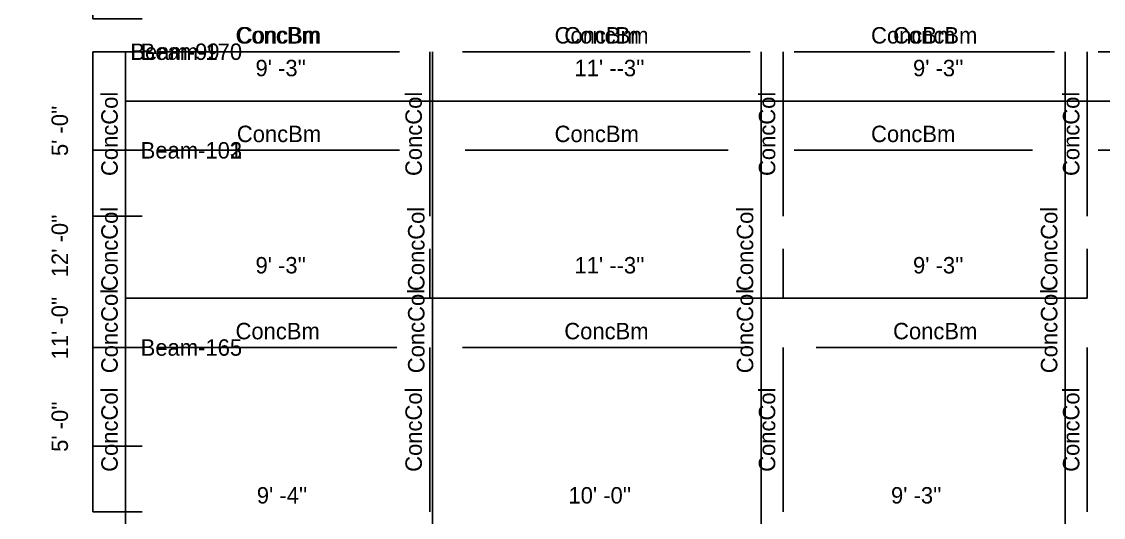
# Model space of a CAD drawing. Extents: x -38 to 2998, y -195 to 11529.
# Drawn here: x -38 to 356.9, y 3286 to 3467 of the extents above; entities that cross this region are included whole.
import ezdxf
from ezdxf.enums import TextEntityAlignment as Align

# ---------------------------------------------------------------- set-up
doc = ezdxf.new("R2010")
doc.units = 0
doc.header["$MEASUREMENT"] = 0
doc.layers.get('0').update_dxf_attribs({"linetype": 'CONTINUOUS'})
for name, color, linetype in [('CENTERLINES', 7, 'CONTINUOUS'), ('DIMENSIONS', 4, 'CONTINUOUS'), ('TEXT', 5, 'CONTINUOUS')]:
    doc.layers.add(name, color=color, linetype=linetype)
doc.dimstyles.get("Standard").update_dxf_attribs({"dimtxt": 0.18, "dimasz": 0.18, "dimexe": 0.18, "dimexo": 0.0625, "dimgap": 0.09, "dimtad": 0, "dimtih": 1, "dimtoh": 1, "dimdec": 4, "dimzin": 0, "dimtxsty": 'STANDARD', "dimcen": 0.09, "dimazin": 3, "dimtfac": 1, "dimtdec": 4, "dimtofl": 0, "dimtmove": 0, "dimatfit": 3, "dimtolj": 1, "dimtzin": 0})

# ---------------------------------------------------------------- blocks, each defined once
blk = doc.blocks.new('*D7784')
at = {"color": 1, "linetype": 'BYBLOCK'}
for points in [[(4.77, 3286.77), (3.71, 3285.71), (-3.71, 3278.29), (-4.77, 3277.23)], [(116.73, 3286.77), (115.67, 3285.71), (108.25, 3278.29), (107.19, 3277.23)]]:
    blk.add_solid(points, dxfattribs=at)
at = {"layer": 'DIMENSIONS', "color": 9, "linetype": 'BYBLOCK'}
for p, q in [((0, 3282), (0, 3300)), ((111.96, 3282), (111.96, 3300))]:
    blk.add_line(p, q, dxfattribs=at)
at = {"layer": 'DIMENSIONS', "color": 0, "linetype": 'BYBLOCK'}
blk.add_line((0, 3282), (111.96, 3282), dxfattribs=at)
at = {"layer": 'DIMENSIONS', "color": 0, "linetype": 'BYBLOCK', "insert": (55.98, 3294), "char_height": 6, "attachment_point": 5}
blk.add_mtext("\\A1; 9' -4''", dxfattribs=at)
blk = doc.blocks.new('*D7785')
at = {"color": 1, "linetype": 'BYBLOCK'}
for points in [[(116.73, 3286.77), (115.67, 3285.71), (108.25, 3278.29), (107.19, 3277.23)], [(236.73, 3286.77), (235.67, 3285.71), (228.25, 3278.29), (227.19, 3277.23)]]:
    blk.add_solid(points, dxfattribs=at)
at = {"layer": 'DIMENSIONS', "color": 9, "linetype": 'BYBLOCK'}
for p, q in [((111.96, 3282), (111.96, 3300)), ((231.96, 3282), (231.96, 3300))]:
    blk.add_line(p, q, dxfattribs=at)
at = {"layer": 'DIMENSIONS', "color": 0, "linetype": 'BYBLOCK'}
blk.add_line((111.96, 3282), (231.96, 3282), dxfattribs=at)
at = {"layer": 'DIMENSIONS', "color": 0, "linetype": 'BYBLOCK', "insert": (171.96, 3294), "char_height": 6, "attachment_point": 5}
blk.add_mtext("\\A1; 10' -0''", dxfattribs=at)
blk = doc.blocks.new('*D7786')
at = {"color": 1, "linetype": 'BYBLOCK'}
for points in [[(236.73, 3286.77), (235.67, 3285.71), (228.25, 3278.29), (227.19, 3277.23)], [(347.73, 3286.77), (346.67, 3285.71), (339.25, 3278.29), (338.19, 3277.23)]]:
    blk.add_solid(points, dxfattribs=at)
at = {"layer": 'DIMENSIONS', "color": 9, "linetype": 'BYBLOCK'}
for p, q in [((231.96, 3282), (231.96, 3300)), ((342.96, 3282), (342.96, 3300))]:
    blk.add_line(p, q, dxfattribs=at)
at = {"layer": 'DIMENSIONS', "color": 0, "linetype": 'BYBLOCK'}
blk.add_line((231.96, 3282), (342.96, 3282), dxfattribs=at)
at = {"layer": 'DIMENSIONS', "color": 0, "linetype": 'BYBLOCK', "insert": (287.46, 3294), "char_height": 6, "attachment_point": 5}
blk.add_mtext("\\A1; 9' -3''", dxfattribs=at)
blk = doc.blocks.new('*D7787')
at = {"color": 1, "linetype": 'BYBLOCK'}
for points in [[(347.73, 3286.77), (346.67, 3285.71), (339.25, 3278.29), (338.19, 3277.23)], [(407.73, 3286.77), (406.67, 3285.71), (399.25, 3278.29), (398.19, 3277.23)]]:
    blk.add_solid(points, dxfattribs=at)
at = {"layer": 'DIMENSIONS', "color": 9, "linetype": 'BYBLOCK'}
for p, q in [((342.96, 3282), (342.96, 3300)), ((402.96, 3282), (402.96, 3300))]:
    blk.add_line(p, q, dxfattribs=at)
at = {"layer": 'DIMENSIONS', "color": 0, "linetype": 'BYBLOCK'}
blk.add_line((342.96, 3282), (402.96, 3282), dxfattribs=at)
at = {"layer": 'DIMENSIONS', "color": 0, "linetype": 'BYBLOCK', "insert": (372.96, 3294), "char_height": 6, "attachment_point": 5}
blk.add_mtext("\\A1; 5' -0''", dxfattribs=at)
blk = doc.blocks.new('*D7804')
at = {"color": 1, "linetype": 'BYBLOCK'}
for points in [[(-8.29, 3452.29), (-7.23, 3451.23), (-16.77, 3460.77), (-15.71, 3459.71)], [(-8.29, 3308.29), (-7.23, 3307.23), (-16.77, 3316.77), (-15.71, 3315.71)]]:
    blk.add_solid(points, dxfattribs=at)
at = {"layer": 'DIMENSIONS', "color": 9, "linetype": 'BYBLOCK'}
for p, q in [((-12, 3456), (6, 3456)), ((-12, 3312), (6, 3312))]:
    blk.add_line(p, q, dxfattribs=at)
at = {"layer": 'DIMENSIONS', "color": 0, "linetype": 'BYBLOCK'}
blk.add_line((-12, 3312), (-12, 3456), dxfattribs=at)
at = {"layer": 'DIMENSIONS', "color": 0, "linetype": 'BYBLOCK', "insert": (-24, 3384), "char_height": 6, "attachment_point": 5, "rotation": 90}
blk.add_mtext("\\A1; 12' -0''", dxfattribs=at)
blk = doc.blocks.new('*D7805')
at = {"color": 1, "linetype": 'BYBLOCK'}
for points in [[(4.77, 3478.77), (3.71, 3477.71), (-3.71, 3470.29), (-4.77, 3469.23)], [(116.73, 3478.77), (115.67, 3477.71), (108.25, 3470.29), (107.19, 3469.23)]]:
    blk.add_solid(points, dxfattribs=at)
at = {"layer": 'DIMENSIONS', "color": 9, "linetype": 'BYBLOCK'}
for p, q in [((0, 3474), (0, 3492)), ((111.96, 3474), (111.96, 3492))]:
    blk.add_line(p, q, dxfattribs=at)
at = {"layer": 'DIMENSIONS', "color": 0, "linetype": 'BYBLOCK'}
blk.add_line((0, 3474), (111.96, 3474), dxfattribs=at)
at = {"layer": 'DIMENSIONS', "color": 0, "linetype": 'BYBLOCK', "insert": (55.98, 3486), "char_height": 6, "attachment_point": 5}
blk.add_mtext("\\A1; 9' -4''", dxfattribs=at)
blk = doc.blocks.new('*D7806')
at = {"color": 1, "linetype": 'BYBLOCK'}
for points in [[(116.73, 3478.77), (115.67, 3477.71), (108.25, 3470.29), (107.19, 3469.23)], [(236.73, 3478.77), (235.67, 3477.71), (228.25, 3470.29), (227.19, 3469.23)]]:
    blk.add_solid(points, dxfattribs=at)
at = {"layer": 'DIMENSIONS', "color": 9, "linetype": 'BYBLOCK'}
for p, q in [((111.96, 3474), (111.96, 3492)), ((231.96, 3474), (231.96, 3492))]:
    blk.add_line(p, q, dxfattribs=at)
at = {"layer": 'DIMENSIONS', "color": 0, "linetype": 'BYBLOCK'}
blk.add_line((111.96, 3474), (231.96, 3474), dxfattribs=at)
at = {"layer": 'DIMENSIONS', "color": 0, "linetype": 'BYBLOCK', "insert": (171.96, 3486), "char_height": 6, "attachment_point": 5}
blk.add_mtext("\\A1; 10' -0''", dxfattribs=at)
blk = doc.blocks.new('*D7807')
at = {"color": 1, "linetype": 'BYBLOCK'}
for points in [[(236.73, 3478.77), (235.67, 3477.71), (228.25, 3470.29), (227.19, 3469.23)], [(347.73, 3478.77), (346.67, 3477.71), (339.25, 3470.29), (338.19, 3469.23)]]:
    blk.add_solid(points, dxfattribs=at)
at = {"layer": 'DIMENSIONS', "color": 9, "linetype": 'BYBLOCK'}
for p, q in [((231.96, 3474), (231.96, 3492)), ((342.96, 3474), (342.96, 3492))]:
    blk.add_line(p, q, dxfattribs=at)
at = {"layer": 'DIMENSIONS', "color": 0, "linetype": 'BYBLOCK'}
blk.add_line((231.96, 3474), (342.96, 3474), dxfattribs=at)
at = {"layer": 'DIMENSIONS', "color": 0, "linetype": 'BYBLOCK', "insert": (287.46, 3486), "char_height": 6, "attachment_point": 5}
blk.add_mtext("\\A1; 9' -3''", dxfattribs=at)
blk = doc.blocks.new('*D7808')
at = {"color": 1, "linetype": 'BYBLOCK'}
for points in [[(347.73, 3478.77), (346.67, 3477.71), (339.25, 3470.29), (338.19, 3469.23)], [(407.73, 3478.77), (406.67, 3477.71), (399.25, 3470.29), (398.19, 3469.23)]]:
    blk.add_solid(points, dxfattribs=at)
at = {"layer": 'DIMENSIONS', "color": 9, "linetype": 'BYBLOCK'}
for p, q in [((342.96, 3474), (342.96, 3492)), ((402.96, 3474), (402.96, 3492))]:
    blk.add_line(p, q, dxfattribs=at)
at = {"layer": 'DIMENSIONS', "color": 0, "linetype": 'BYBLOCK'}
blk.add_line((342.96, 3474), (402.96, 3474), dxfattribs=at)
at = {"layer": 'DIMENSIONS', "color": 0, "linetype": 'BYBLOCK', "insert": (372.96, 3486), "char_height": 6, "attachment_point": 5}
blk.add_mtext("\\A1; 5' -0''", dxfattribs=at)
blk = doc.blocks.new('*D8295')
at = {"color": 1, "linetype": 'BYBLOCK'}
for points in [[(-8.29, 3416.29), (-7.23, 3415.23), (-16.77, 3424.77), (-15.71, 3423.71)], [(-8.29, 3284.29), (-7.23, 3283.23), (-16.77, 3292.77), (-15.71, 3291.71)]]:
    blk.add_solid(points, dxfattribs=at)
at = {"layer": 'DIMENSIONS', "color": 9, "linetype": 'BYBLOCK'}
for p, q in [((-12, 3420), (6, 3420)), ((-12, 3288), (6, 3288))]:
    blk.add_line(p, q, dxfattribs=at)
at = {"layer": 'DIMENSIONS', "color": 0, "linetype": 'BYBLOCK'}
blk.add_line((-12, 3288), (-12, 3420), dxfattribs=at)
at = {"layer": 'DIMENSIONS', "color": 0, "linetype": 'BYBLOCK', "insert": (-24, 3354), "char_height": 6, "attachment_point": 5, "rotation": 90}
blk.add_mtext("\\A1; 11' -0''", dxfattribs=at)
blk = doc.blocks.new('*D8296')
at = {"color": 1, "linetype": 'BYBLOCK'}
for points in [[(4.77, 3442.77), (3.71, 3441.71), (-3.71, 3434.29), (-4.77, 3433.23)], [(115.77, 3442.77), (114.71, 3441.71), (107.29, 3434.29), (106.23, 3433.23)]]:
    blk.add_solid(points, dxfattribs=at)
at = {"layer": 'DIMENSIONS', "color": 9, "linetype": 'BYBLOCK'}
for p, q in [((0, 3438), (0, 3456)), ((111, 3438), (111, 3456))]:
    blk.add_line(p, q, dxfattribs=at)
at = {"layer": 'DIMENSIONS', "color": 0, "linetype": 'BYBLOCK'}
blk.add_line((0, 3438), (111, 3438), dxfattribs=at)
at = {"layer": 'DIMENSIONS', "color": 0, "linetype": 'BYBLOCK', "insert": (55.5, 3450), "char_height": 6, "attachment_point": 5}
blk.add_mtext("\\A1; 9' -3''", dxfattribs=at)
blk = doc.blocks.new('*D8297')
at = {"color": 1, "linetype": 'BYBLOCK'}
for points in [[(115.77, 3442.77), (114.71, 3441.71), (107.29, 3434.29), (106.23, 3433.23)], [(244.77, 3442.77), (243.71, 3441.71), (236.29, 3434.29), (235.23, 3433.23)]]:
    blk.add_solid(points, dxfattribs=at)
at = {"layer": 'DIMENSIONS', "color": 9, "linetype": 'BYBLOCK'}
for p, q in [((111, 3438), (111, 3456)), ((240, 3438), (240, 3456))]:
    blk.add_line(p, q, dxfattribs=at)
at = {"layer": 'DIMENSIONS', "color": 0, "linetype": 'BYBLOCK'}
blk.add_line((111, 3438), (240, 3438), dxfattribs=at)
at = {"layer": 'DIMENSIONS', "color": 0, "linetype": 'BYBLOCK', "insert": (175.5, 3450), "char_height": 6, "attachment_point": 5}
blk.add_mtext("\\A1; 11' --3''", dxfattribs=at)
blk = doc.blocks.new('*D8298')
at = {"color": 1, "linetype": 'BYBLOCK'}
for points in [[(244.77, 3442.77), (243.71, 3441.71), (236.29, 3434.29), (235.23, 3433.23)], [(355.77, 3442.77), (354.71, 3441.71), (347.29, 3434.29), (346.23, 3433.23)]]:
    blk.add_solid(points, dxfattribs=at)
at = {"layer": 'DIMENSIONS', "color": 9, "linetype": 'BYBLOCK'}
for p, q in [((240, 3438), (240, 3456)), ((351, 3438), (351, 3456))]:
    blk.add_line(p, q, dxfattribs=at)
at = {"layer": 'DIMENSIONS', "color": 0, "linetype": 'BYBLOCK'}
blk.add_line((240, 3438), (351, 3438), dxfattribs=at)
at = {"layer": 'DIMENSIONS', "color": 0, "linetype": 'BYBLOCK', "insert": (295.5, 3450), "char_height": 6, "attachment_point": 5}
blk.add_mtext("\\A1; 9' -3''", dxfattribs=at)
blk = doc.blocks.new('*D8299')
at = {"color": 1, "linetype": 'BYBLOCK'}
for points in [[(355.77, 3442.77), (354.71, 3441.71), (347.29, 3434.29), (346.23, 3433.23)], [(577.77, 3442.77), (576.71, 3441.71), (569.29, 3434.29), (568.23, 3433.23)]]:
    blk.add_solid(points, dxfattribs=at)
at = {"layer": 'DIMENSIONS', "color": 9, "linetype": 'BYBLOCK'}
for p, q in [((351, 3438), (351, 3456)), ((573, 3438), (573, 3456))]:
    blk.add_line(p, q, dxfattribs=at)
at = {"layer": 'DIMENSIONS', "color": 0, "linetype": 'BYBLOCK'}
blk.add_line((351, 3438), (573, 3438), dxfattribs=at)
at = {"layer": 'DIMENSIONS', "color": 0, "linetype": 'BYBLOCK', "insert": (462, 3450), "char_height": 6, "attachment_point": 5}
blk.add_mtext("\\A1; 18' -6''", dxfattribs=at)
blk = doc.blocks.new('*D8311')
at = {"color": 1, "linetype": 'BYBLOCK'}
for points in [[(-8.29, 3596.29), (-7.23, 3595.23), (-16.77, 3604.77), (-15.71, 3603.71)], [(-8.29, 3464.29), (-7.23, 3463.23), (-16.77, 3472.77), (-15.71, 3471.71)]]:
    blk.add_solid(points, dxfattribs=at)
at = {"layer": 'DIMENSIONS', "color": 9, "linetype": 'BYBLOCK'}
for p, q in [((-12, 3600), (6, 3600)), ((-12, 3468), (6, 3468))]:
    blk.add_line(p, q, dxfattribs=at)
at = {"layer": 'DIMENSIONS', "color": 0, "linetype": 'BYBLOCK'}
blk.add_line((-12, 3468), (-12, 3600), dxfattribs=at)
at = {"layer": 'DIMENSIONS', "color": 0, "linetype": 'BYBLOCK', "insert": (-24, 3534), "char_height": 6, "attachment_point": 5, "rotation": 90}
blk.add_mtext("\\A1; 11' -0''", dxfattribs=at)
blk = doc.blocks.new('*D8765')
at = {"color": 1, "linetype": 'BYBLOCK'}
for points in [[(-8.29, 3416.29), (-7.23, 3415.23), (-16.77, 3424.77), (-15.71, 3423.71)], [(-8.29, 3284.29), (-7.23, 3283.23), (-16.77, 3292.77), (-15.71, 3291.71)]]:
    blk.add_solid(points, dxfattribs=at)
at = {"layer": 'DIMENSIONS', "color": 9, "linetype": 'BYBLOCK'}
for p, q in [((-12, 3420), (6, 3420)), ((-12, 3288), (6, 3288))]:
    blk.add_line(p, q, dxfattribs=at)
at = {"layer": 'DIMENSIONS', "color": 0, "linetype": 'BYBLOCK'}
blk.add_line((-12, 3288), (-12, 3420), dxfattribs=at)
at = {"layer": 'DIMENSIONS', "color": 0, "linetype": 'BYBLOCK', "insert": (-24, 3354), "char_height": 6, "attachment_point": 5, "rotation": 90}
blk.add_mtext("\\A1; 11' -0''", dxfattribs=at)
blk = doc.blocks.new('*D8766')
at = {"color": 1, "linetype": 'BYBLOCK'}
for points in [[(4.77, 3442.77), (3.71, 3441.71), (-3.71, 3434.29), (-4.77, 3433.23)], [(115.77, 3442.77), (114.71, 3441.71), (107.29, 3434.29), (106.23, 3433.23)]]:
    blk.add_solid(points, dxfattribs=at)
at = {"layer": 'DIMENSIONS', "color": 9, "linetype": 'BYBLOCK'}
for p, q in [((0, 3438), (0, 3456)), ((111, 3438), (111, 3456))]:
    blk.add_line(p, q, dxfattribs=at)
at = {"layer": 'DIMENSIONS', "color": 0, "linetype": 'BYBLOCK'}
blk.add_line((0, 3438), (111, 3438), dxfattribs=at)
at = {"layer": 'DIMENSIONS', "color": 0, "linetype": 'BYBLOCK', "insert": (55.5, 3450), "char_height": 6, "attachment_point": 5}
blk.add_mtext("\\A1; 9' -3''", dxfattribs=at)
blk = doc.blocks.new('*D8767')
at = {"color": 1, "linetype": 'BYBLOCK'}
for points in [[(115.77, 3442.77), (114.71, 3441.71), (107.29, 3434.29), (106.23, 3433.23)], [(244.77, 3442.77), (243.71, 3441.71), (236.29, 3434.29), (235.23, 3433.23)]]:
    blk.add_solid(points, dxfattribs=at)
at = {"layer": 'DIMENSIONS', "color": 9, "linetype": 'BYBLOCK'}
for p, q in [((111, 3438), (111, 3456)), ((240, 3438), (240, 3456))]:
    blk.add_line(p, q, dxfattribs=at)
at = {"layer": 'DIMENSIONS', "color": 0, "linetype": 'BYBLOCK'}
blk.add_line((111, 3438), (240, 3438), dxfattribs=at)
at = {"layer": 'DIMENSIONS', "color": 0, "linetype": 'BYBLOCK', "insert": (175.5, 3450), "char_height": 6, "attachment_point": 5}
blk.add_mtext("\\A1; 11' --3''", dxfattribs=at)
blk = doc.blocks.new('*D8768')
at = {"color": 1, "linetype": 'BYBLOCK'}
for points in [[(244.77, 3442.77), (243.71, 3441.71), (236.29, 3434.29), (235.23, 3433.23)], [(355.77, 3442.77), (354.71, 3441.71), (347.29, 3434.29), (346.23, 3433.23)]]:
    blk.add_solid(points, dxfattribs=at)
at = {"layer": 'DIMENSIONS', "color": 9, "linetype": 'BYBLOCK'}
for p, q in [((240, 3438), (240, 3456)), ((351, 3438), (351, 3456))]:
    blk.add_line(p, q, dxfattribs=at)
at = {"layer": 'DIMENSIONS', "color": 0, "linetype": 'BYBLOCK'}
blk.add_line((240, 3438), (351, 3438), dxfattribs=at)
at = {"layer": 'DIMENSIONS', "color": 0, "linetype": 'BYBLOCK', "insert": (295.5, 3450), "char_height": 6, "attachment_point": 5}
blk.add_mtext("\\A1; 9' -3''", dxfattribs=at)
blk = doc.blocks.new('*D8769')
at = {"color": 1, "linetype": 'BYBLOCK'}
for points in [[(355.77, 3442.77), (354.71, 3441.71), (347.29, 3434.29), (346.23, 3433.23)], [(577.77, 3442.77), (576.71, 3441.71), (569.29, 3434.29), (568.23, 3433.23)]]:
    blk.add_solid(points, dxfattribs=at)
at = {"layer": 'DIMENSIONS', "color": 9, "linetype": 'BYBLOCK'}
for p, q in [((351, 3438), (351, 3456)), ((573, 3438), (573, 3456))]:
    blk.add_line(p, q, dxfattribs=at)
at = {"layer": 'DIMENSIONS', "color": 0, "linetype": 'BYBLOCK'}
blk.add_line((351, 3438), (573, 3438), dxfattribs=at)
at = {"layer": 'DIMENSIONS', "color": 0, "linetype": 'BYBLOCK', "insert": (462, 3450), "char_height": 6, "attachment_point": 5}
blk.add_mtext("\\A1; 18' -6''", dxfattribs=at)
blk = doc.blocks.new('*D8781')
at = {"color": 1, "linetype": 'BYBLOCK'}
for points in [[(-8.29, 3596.29), (-7.23, 3595.23), (-16.77, 3604.77), (-15.71, 3603.71)], [(-8.29, 3464.29), (-7.23, 3463.23), (-16.77, 3472.77), (-15.71, 3471.71)]]:
    blk.add_solid(points, dxfattribs=at)
at = {"layer": 'DIMENSIONS', "color": 9, "linetype": 'BYBLOCK'}
for p, q in [((-12, 3600), (6, 3600)), ((-12, 3468), (6, 3468))]:
    blk.add_line(p, q, dxfattribs=at)
at = {"layer": 'DIMENSIONS', "color": 0, "linetype": 'BYBLOCK'}
blk.add_line((-12, 3468), (-12, 3600), dxfattribs=at)
at = {"layer": 'DIMENSIONS', "color": 0, "linetype": 'BYBLOCK', "insert": (-24, 3534), "char_height": 6, "attachment_point": 5, "rotation": 90}
blk.add_mtext("\\A1; 11' -0''", dxfattribs=at)
blk = doc.blocks.new('*D9235')
at = {"color": 1, "linetype": 'BYBLOCK'}
for points in [[(-8.29, 3416.29), (-7.23, 3415.23), (-16.77, 3424.77), (-15.71, 3423.71)], [(-8.29, 3284.29), (-7.23, 3283.23), (-16.77, 3292.77), (-15.71, 3291.71)]]:
    blk.add_solid(points, dxfattribs=at)
at = {"layer": 'DIMENSIONS', "color": 9, "linetype": 'BYBLOCK'}
for p, q in [((-12, 3420), (6, 3420)), ((-12, 3288), (6, 3288))]:
    blk.add_line(p, q, dxfattribs=at)
at = {"layer": 'DIMENSIONS', "color": 0, "linetype": 'BYBLOCK'}
blk.add_line((-12, 3288), (-12, 3420), dxfattribs=at)
at = {"layer": 'DIMENSIONS', "color": 0, "linetype": 'BYBLOCK', "insert": (-24, 3354), "char_height": 6, "attachment_point": 5, "rotation": 90}
blk.add_mtext("\\A1; 11' -0''", dxfattribs=at)
blk = doc.blocks.new('*D9236')
at = {"color": 1, "linetype": 'BYBLOCK'}
for points in [[(4.77, 3442.77), (3.71, 3441.71), (-3.71, 3434.29), (-4.77, 3433.23)], [(115.77, 3442.77), (114.71, 3441.71), (107.29, 3434.29), (106.23, 3433.23)]]:
    blk.add_solid(points, dxfattribs=at)
at = {"layer": 'DIMENSIONS', "color": 9, "linetype": 'BYBLOCK'}
for p, q in [((0, 3438), (0, 3456)), ((111, 3438), (111, 3456))]:
    blk.add_line(p, q, dxfattribs=at)
at = {"layer": 'DIMENSIONS', "color": 0, "linetype": 'BYBLOCK'}
blk.add_line((0, 3438), (111, 3438), dxfattribs=at)
at = {"layer": 'DIMENSIONS', "color": 0, "linetype": 'BYBLOCK', "insert": (55.5, 3450), "char_height": 6, "attachment_point": 5}
blk.add_mtext("\\A1; 9' -3''", dxfattribs=at)
blk = doc.blocks.new('*D9237')
at = {"color": 1, "linetype": 'BYBLOCK'}
for points in [[(115.77, 3442.77), (114.71, 3441.71), (107.29, 3434.29), (106.23, 3433.23)], [(244.77, 3442.77), (243.71, 3441.71), (236.29, 3434.29), (235.23, 3433.23)]]:
    blk.add_solid(points, dxfattribs=at)
at = {"layer": 'DIMENSIONS', "color": 9, "linetype": 'BYBLOCK'}
for p, q in [((111, 3438), (111, 3456)), ((240, 3438), (240, 3456))]:
    blk.add_line(p, q, dxfattribs=at)
at = {"layer": 'DIMENSIONS', "color": 0, "linetype": 'BYBLOCK'}
blk.add_line((111, 3438), (240, 3438), dxfattribs=at)
at = {"layer": 'DIMENSIONS', "color": 0, "linetype": 'BYBLOCK', "insert": (175.5, 3450), "char_height": 6, "attachment_point": 5}
blk.add_mtext("\\A1; 11' --3''", dxfattribs=at)
blk = doc.blocks.new('*D9238')
at = {"color": 1, "linetype": 'BYBLOCK'}
for points in [[(244.77, 3442.77), (243.71, 3441.71), (236.29, 3434.29), (235.23, 3433.23)], [(355.77, 3442.77), (354.71, 3441.71), (347.29, 3434.29), (346.23, 3433.23)]]:
    blk.add_solid(points, dxfattribs=at)
at = {"layer": 'DIMENSIONS', "color": 9, "linetype": 'BYBLOCK'}
for p, q in [((240, 3438), (240, 3456)), ((351, 3438), (351, 3456))]:
    blk.add_line(p, q, dxfattribs=at)
at = {"layer": 'DIMENSIONS', "color": 0, "linetype": 'BYBLOCK'}
blk.add_line((240, 3438), (351, 3438), dxfattribs=at)
at = {"layer": 'DIMENSIONS', "color": 0, "linetype": 'BYBLOCK', "insert": (295.5, 3450), "char_height": 6, "attachment_point": 5}
blk.add_mtext("\\A1; 9' -3''", dxfattribs=at)
blk = doc.blocks.new('*D9239')
at = {"color": 1, "linetype": 'BYBLOCK'}
for points in [[(355.77, 3442.77), (354.71, 3441.71), (347.29, 3434.29), (346.23, 3433.23)], [(577.77, 3442.77), (576.71, 3441.71), (569.29, 3434.29), (568.23, 3433.23)]]:
    blk.add_solid(points, dxfattribs=at)
at = {"layer": 'DIMENSIONS', "color": 9, "linetype": 'BYBLOCK'}
for p, q in [((351, 3438), (351, 3456)), ((573, 3438), (573, 3456))]:
    blk.add_line(p, q, dxfattribs=at)
at = {"layer": 'DIMENSIONS', "color": 0, "linetype": 'BYBLOCK'}
blk.add_line((351, 3438), (573, 3438), dxfattribs=at)
at = {"layer": 'DIMENSIONS', "color": 0, "linetype": 'BYBLOCK', "insert": (462, 3450), "char_height": 6, "attachment_point": 5}
blk.add_mtext("\\A1; 18' -6''", dxfattribs=at)
blk = doc.blocks.new('*D9251')
at = {"color": 1, "linetype": 'BYBLOCK'}
for points in [[(-8.29, 3596.29), (-7.23, 3595.23), (-16.77, 3604.77), (-15.71, 3603.71)], [(-8.29, 3464.29), (-7.23, 3463.23), (-16.77, 3472.77), (-15.71, 3471.71)]]:
    blk.add_solid(points, dxfattribs=at)
at = {"layer": 'DIMENSIONS', "color": 9, "linetype": 'BYBLOCK'}
for p, q in [((-12, 3600), (6, 3600)), ((-12, 3468), (6, 3468))]:
    blk.add_line(p, q, dxfattribs=at)
at = {"layer": 'DIMENSIONS', "color": 0, "linetype": 'BYBLOCK'}
blk.add_line((-12, 3468), (-12, 3600), dxfattribs=at)
at = {"layer": 'DIMENSIONS', "color": 0, "linetype": 'BYBLOCK', "insert": (-24, 3534), "char_height": 6, "attachment_point": 5, "rotation": 90}
blk.add_mtext("\\A1; 11' -0''", dxfattribs=at)
blk = doc.blocks.new('*D9777')
at = {"color": 1, "linetype": 'BYBLOCK'}
for points in [[(-8.29, 3344.29), (-7.23, 3343.23), (-16.77, 3352.77), (-15.71, 3351.71)], [(-8.29, 3284.29), (-7.23, 3283.23), (-16.77, 3292.77), (-15.71, 3291.71)]]:
    blk.add_solid(points, dxfattribs=at)
at = {"layer": 'DIMENSIONS', "color": 9, "linetype": 'BYBLOCK'}
for p, q in [((-12, 3348), (6, 3348)), ((-12, 3288), (6, 3288))]:
    blk.add_line(p, q, dxfattribs=at)
at = {"layer": 'DIMENSIONS', "color": 0, "linetype": 'BYBLOCK'}
blk.add_line((-12, 3288), (-12, 3348), dxfattribs=at)
at = {"layer": 'DIMENSIONS', "color": 0, "linetype": 'BYBLOCK', "insert": (-24, 3318), "char_height": 6, "attachment_point": 5, "rotation": 90}
blk.add_mtext("\\A1; 5' -0''", dxfattribs=at)
blk = doc.blocks.new('*D9778')
at = {"color": 1, "linetype": 'BYBLOCK'}
for points in [[(4.77, 3370.77), (3.71, 3369.71), (-3.71, 3362.29), (-4.77, 3361.23)], [(115.77, 3370.77), (114.71, 3369.71), (107.29, 3362.29), (106.23, 3361.23)]]:
    blk.add_solid(points, dxfattribs=at)
at = {"layer": 'DIMENSIONS', "color": 9, "linetype": 'BYBLOCK'}
for p, q in [((0, 3366), (0, 3384)), ((111, 3366), (111, 3384))]:
    blk.add_line(p, q, dxfattribs=at)
at = {"layer": 'DIMENSIONS', "color": 0, "linetype": 'BYBLOCK'}
blk.add_line((0, 3366), (111, 3366), dxfattribs=at)
at = {"layer": 'DIMENSIONS', "color": 0, "linetype": 'BYBLOCK', "insert": (55.5, 3378), "char_height": 6, "attachment_point": 5}
blk.add_mtext("\\A1; 9' -3''", dxfattribs=at)
blk = doc.blocks.new('*D9779')
at = {"color": 1, "linetype": 'BYBLOCK'}
for points in [[(115.77, 3370.77), (114.71, 3369.71), (107.29, 3362.29), (106.23, 3361.23)], [(244.77, 3370.77), (243.71, 3369.71), (236.29, 3362.29), (235.23, 3361.23)]]:
    blk.add_solid(points, dxfattribs=at)
at = {"layer": 'DIMENSIONS', "color": 9, "linetype": 'BYBLOCK'}
for p, q in [((111, 3366), (111, 3384)), ((240, 3366), (240, 3384))]:
    blk.add_line(p, q, dxfattribs=at)
at = {"layer": 'DIMENSIONS', "color": 0, "linetype": 'BYBLOCK'}
blk.add_line((111, 3366), (240, 3366), dxfattribs=at)
at = {"layer": 'DIMENSIONS', "color": 0, "linetype": 'BYBLOCK', "insert": (175.5, 3378), "char_height": 6, "attachment_point": 5}
blk.add_mtext("\\A1; 11' --3''", dxfattribs=at)
blk = doc.blocks.new('*D9780')
at = {"color": 1, "linetype": 'BYBLOCK'}
for points in [[(244.77, 3370.77), (243.71, 3369.71), (236.29, 3362.29), (235.23, 3361.23)], [(355.77, 3370.77), (354.71, 3369.71), (347.29, 3362.29), (346.23, 3361.23)]]:
    blk.add_solid(points, dxfattribs=at)
at = {"layer": 'DIMENSIONS', "color": 9, "linetype": 'BYBLOCK'}
for p, q in [((240, 3366), (240, 3384)), ((351, 3366), (351, 3384))]:
    blk.add_line(p, q, dxfattribs=at)
at = {"layer": 'DIMENSIONS', "color": 0, "linetype": 'BYBLOCK'}
blk.add_line((240, 3366), (351, 3366), dxfattribs=at)
at = {"layer": 'DIMENSIONS', "color": 0, "linetype": 'BYBLOCK', "insert": (295.5, 3378), "char_height": 6, "attachment_point": 5}
blk.add_mtext("\\A1; 9' -3''", dxfattribs=at)
blk = doc.blocks.new('*D9781')
at = {"color": 1, "linetype": 'BYBLOCK'}
for points in [[(-8.29, 3452.29), (-7.23, 3451.23), (-16.77, 3460.77), (-15.71, 3459.71)], [(-8.29, 3392.29), (-7.23, 3391.23), (-16.77, 3400.77), (-15.71, 3399.71)]]:
    blk.add_solid(points, dxfattribs=at)
at = {"layer": 'DIMENSIONS', "color": 9, "linetype": 'BYBLOCK'}
for p, q in [((-12, 3456), (6, 3456)), ((-12, 3396), (6, 3396))]:
    blk.add_line(p, q, dxfattribs=at)
at = {"layer": 'DIMENSIONS', "color": 0, "linetype": 'BYBLOCK'}
blk.add_line((-12, 3396), (-12, 3456), dxfattribs=at)
at = {"layer": 'DIMENSIONS', "color": 0, "linetype": 'BYBLOCK', "insert": (-24, 3426), "char_height": 6, "attachment_point": 5, "rotation": 90}
blk.add_mtext("\\A1; 5' -0''", dxfattribs=at)
blk = doc.blocks.new('*D9782')
at = {"color": 1, "linetype": 'BYBLOCK'}
for points in [[(4.77, 3478.77), (3.71, 3477.71), (-3.71, 3470.29), (-4.77, 3469.23)], [(115.77, 3478.77), (114.71, 3477.71), (107.29, 3470.29), (106.23, 3469.23)]]:
    blk.add_solid(points, dxfattribs=at)
at = {"layer": 'DIMENSIONS', "color": 9, "linetype": 'BYBLOCK'}
for p, q in [((0, 3474), (0, 3492)), ((111, 3474), (111, 3492))]:
    blk.add_line(p, q, dxfattribs=at)
at = {"layer": 'DIMENSIONS', "color": 0, "linetype": 'BYBLOCK'}
blk.add_line((0, 3474), (111, 3474), dxfattribs=at)
at = {"layer": 'DIMENSIONS', "color": 0, "linetype": 'BYBLOCK', "insert": (55.5, 3486), "char_height": 6, "attachment_point": 5}
blk.add_mtext("\\A1; 9' -3''", dxfattribs=at)
blk = doc.blocks.new('*D9783')
at = {"color": 1, "linetype": 'BYBLOCK'}
for points in [[(115.77, 3478.77), (114.71, 3477.71), (107.29, 3470.29), (106.23, 3469.23)], [(244.77, 3478.77), (243.71, 3477.71), (236.29, 3470.29), (235.23, 3469.23)]]:
    blk.add_solid(points, dxfattribs=at)
at = {"layer": 'DIMENSIONS', "color": 9, "linetype": 'BYBLOCK'}
for p, q in [((111, 3474), (111, 3492)), ((240, 3474), (240, 3492))]:
    blk.add_line(p, q, dxfattribs=at)
at = {"layer": 'DIMENSIONS', "color": 0, "linetype": 'BYBLOCK'}
blk.add_line((111, 3474), (240, 3474), dxfattribs=at)
at = {"layer": 'DIMENSIONS', "color": 0, "linetype": 'BYBLOCK', "insert": (175.5, 3486), "char_height": 6, "attachment_point": 5}
blk.add_mtext("\\A1; 11' --3''", dxfattribs=at)
blk = doc.blocks.new('*D9784')
at = {"color": 1, "linetype": 'BYBLOCK'}
for points in [[(244.77, 3478.77), (243.71, 3477.71), (236.29, 3470.29), (235.23, 3469.23)], [(355.77, 3478.77), (354.71, 3477.71), (347.29, 3470.29), (346.23, 3469.23)]]:
    blk.add_solid(points, dxfattribs=at)
at = {"layer": 'DIMENSIONS', "color": 9, "linetype": 'BYBLOCK'}
for p, q in [((240, 3474), (240, 3492)), ((351, 3474), (351, 3492))]:
    blk.add_line(p, q, dxfattribs=at)
at = {"layer": 'DIMENSIONS', "color": 0, "linetype": 'BYBLOCK'}
blk.add_line((240, 3474), (351, 3474), dxfattribs=at)
at = {"layer": 'DIMENSIONS', "color": 0, "linetype": 'BYBLOCK', "insert": (295.5, 3486), "char_height": 6, "attachment_point": 5}
blk.add_mtext("\\A1; 9' -3''", dxfattribs=at)

msp = doc.modelspace()

# ---------------------------------------------------------------- linework, layer by layer
at = {"layer": 'CENTERLINES', "color": 0, "linetype": 'CONTINUOUS'}
for p, q in [((0, 3312), (0, 3456)), ((0, 3396), (0, 3456)), ((12, 3456), (99.96, 3456)), ((12, 3456), (99, 3456)), ((111, 3396), (111, 3456)), ((111.96, 3312), (111.96, 3456)), ((123, 3456), (228, 3456)), ((123.96, 3456), (219.96, 3456)), ((231.96, 3312), (231.96, 3456)), ((240, 3396), (240, 3456)), ((243.96, 3456), (330.96, 3456)), ((252, 3456), (339, 3456)), ((342.96, 3312), (342.96, 3456)), ((351, 3396), (351, 3456)), ((354.96, 3456), (390.96, 3456)), ((0, 3288), (0, 3420)), ((0, 3288), (0, 3420)), ((0, 3288), (0, 3420)), ((12, 3420), (99.96, 3420)), ((12, 3420), (99.96, 3420)), ((12, 3420), (99.96, 3420)), ((111.96, 3288), (111.96, 3420)), ((111.96, 3288), (111.96, 3420)), ((111.96, 3288), (111.96, 3420)), ((123.96, 3420), (219.96, 3420)), ((123.96, 3420), (219.96, 3420)), ((123.96, 3420), (219.96, 3420)), ((231.96, 3288), (231.96, 3420)), ((231.96, 3288), (231.96, 3420)), ((231.96, 3288), (231.96, 3420)), ((243.96, 3420), (330.96, 3420)), ((243.96, 3420), (330.96, 3420)), ((243.96, 3420), (330.96, 3420)), ((342.96, 3288), (342.96, 3420)), ((342.96, 3288), (342.96, 3420)), ((342.96, 3288), (342.96, 3420)), ((354.96, 3420), (390.96, 3420)), ((354.96, 3420), (390.96, 3420)), ((354.96, 3420), (390.96, 3420)), ((0, 3288), (0, 3348)), ((12, 3348), (99, 3348)), ((111, 3288), (111, 3348)), ((123, 3348), (228, 3348)), ((240, 3288), (240, 3348)), ((252, 3348), (339, 3348)), ((351, 3288), (351, 3348))]:
    msp.add_line(p, q, dxfattribs=at)

# ---------------------------------------------------------------- texts
at = {"layer": 'TEXT', "color": 0}
for s, p in [('ConcBm', (55.5, 3462)), ('ConcBm', (55.98, 3462)), ('ConcBm', (171.96, 3462)), ('ConcBm', (175.5, 3462)), ('ConcBm', (287.46, 3462)), ('ConcBm', (295.5, 3462)), ('Beam-99', (18, 3456)), ('Beam-170', (24, 3456)), ('ConcBm', (55.98, 3426)), ('ConcBm', (55.98, 3426)), ('ConcBm', (55.98, 3426)), ('ConcBm', (171.96, 3426)), ('ConcBm', (171.96, 3426)), ('ConcBm', (171.96, 3426)), ('ConcBm', (287.46, 3426)), ('ConcBm', (287.46, 3426)), ('ConcBm', (287.46, 3426)), ('Beam-103', (24, 3420)), ('Beam-102', (24, 3420)), ('Beam-101', (24, 3420)), ('ConcBm', (55.5, 3354)), ('ConcBm', (175.5, 3354)), ('ConcBm', (295.5, 3354)), ('Beam-165', (24, 3348))]:
    msp.add_text(s, height=6, dxfattribs=at).set_placement(p, align=Align.MIDDLE)
for p in [(-6, 3426), (105, 3426), (234, 3426), (345, 3426), (-6, 3384), (105.96, 3384), (225.96, 3384), (336.96, 3384), (-6, 3354), (-6, 3354), (-6, 3354), (105.96, 3354), (105.96, 3354), (105.96, 3354), (225.96, 3354), (225.96, 3354), (225.96, 3354), (336.96, 3354), (336.96, 3354), (336.96, 3354), (-6, 3318), (105, 3318), (234, 3318), (345, 3318)]:
    msp.add_text('ConcCol', height=6, rotation=90, dxfattribs=at).set_placement(p, align=Align.MIDDLE)

# ---------------------------------------------------------------- dimensions: what is measured, and where the dimension line sits
at = {"layer": 'DIMENSIONS'}
for base, p1, p2, picture, middle in [((-12, 3600), (-24, 3468), (-24, 3600), '*D8311', (-24, 3534)), ((-12, 3600), (-24, 3468), (-24, 3600), '*D8781', (-24, 3534)), ((-12, 3600), (-24, 3468), (-24, 3600), '*D9251', (-24, 3534)), ((111.96, 3474), (0, 3462), (111.96, 3462), '*D7805', (55.98, 3462)), ((111, 3474), (0, 3462), (111, 3462), '*D9782', (55.5, 3462)), ((240, 3474), (111, 3462), (240, 3462), '*D9783', (175.5, 3462)), ((231.96, 3474), (111.96, 3462), (231.96, 3462), '*D7806', (171.96, 3462)), ((342.96, 3474), (231.96, 3462), (342.96, 3462), '*D7807', (287.46, 3462)), ((351, 3474), (240, 3462), (351, 3462), '*D9784', (295.5, 3462)), ((402.96, 3474), (342.96, 3462), (402.96, 3462), '*D7808', (372.96, 3462)), ((111, 3438), (0, 3426), (111, 3426), '*D8296', (55.5, 3426)), ((111, 3438), (0, 3426), (111, 3426), '*D8766', (55.5, 3426)), ((111, 3438), (0, 3426), (111, 3426), '*D9236', (55.5, 3426)), ((240, 3438), (111, 3426), (240, 3426), '*D8297', (175.5, 3426)), ((240, 3438), (111, 3426), (240, 3426), '*D8767', (175.5, 3426)), ((240, 3438), (111, 3426), (240, 3426), '*D9237', (175.5, 3426)), ((351, 3438), (240, 3426), (351, 3426), '*D8298', (295.5, 3426)), ((351, 3438), (240, 3426), (351, 3426), '*D8768', (295.5, 3426)), ((351, 3438), (240, 3426), (351, 3426), '*D9238', (295.5, 3426)), ((573, 3438), (351, 3426), (573, 3426), '*D8299', (462, 3426)), ((573, 3438), (351, 3426), (573, 3426), '*D8769', (462, 3426)), ((573, 3438), (351, 3426), (573, 3426), '*D9239', (462, 3426)), ((-12, 3456), (-24, 3312), (-24, 3456), '*D7804', (-24, 3384)), ((-12, 3456), (-24, 3396), (-24, 3456), '*D9781', (-24, 3426)), ((-12, 3420), (-24, 3288), (-24, 3420), '*D8295', (-24, 3354)), ((-12, 3420), (-24, 3288), (-24, 3420), '*D8765', (-24, 3354)), ((-12, 3420), (-24, 3288), (-24, 3420), '*D9235', (-24, 3354)), ((111, 3366), (0, 3354), (111, 3354), '*D9778', (55.5, 3354)), ((240, 3366), (111, 3354), (240, 3354), '*D9779', (175.5, 3354)), ((351, 3366), (240, 3354), (351, 3354), '*D9780', (295.5, 3354)), ((-12, 3348), (-24, 3288), (-24, 3348), '*D9777', (-24, 3318)), ((111.96, 3282), (0, 3270), (111.96, 3270), '*D7784', (55.98, 3270)), ((231.96, 3282), (111.96, 3270), (231.96, 3270), '*D7785', (171.96, 3270)), ((342.96, 3282), (231.96, 3270), (342.96, 3270), '*D7786', (287.46, 3270)), ((402.96, 3282), (342.96, 3270), (402.96, 3270), '*D7787', (372.96, 3270))]:
    dim = msp.add_linear_dim(base=base, p1=p1, p2=p2, dimstyle='STANDARD', dxfattribs=at)
    dim.commit()
    dim.dimension.update_dxf_attribs({"geometry": picture, "text_midpoint": middle})

doc.saveas('drawing.dxf')
